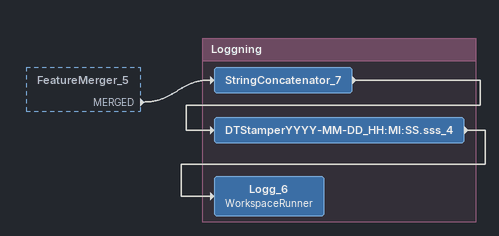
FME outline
FeatureMerger_5 [outside]
    MERGED -> StringConcatenator_7

Bookmark: Loggning
StringConcatenator_7
    -> DTStamperYYYY-MM-DD_HH:MI:SS.sss_4
DTStamperYYYY-MM-DD_HH:MI:SS.sss_4
    -> Logg_6
Logg_6: WorkspaceRunner
